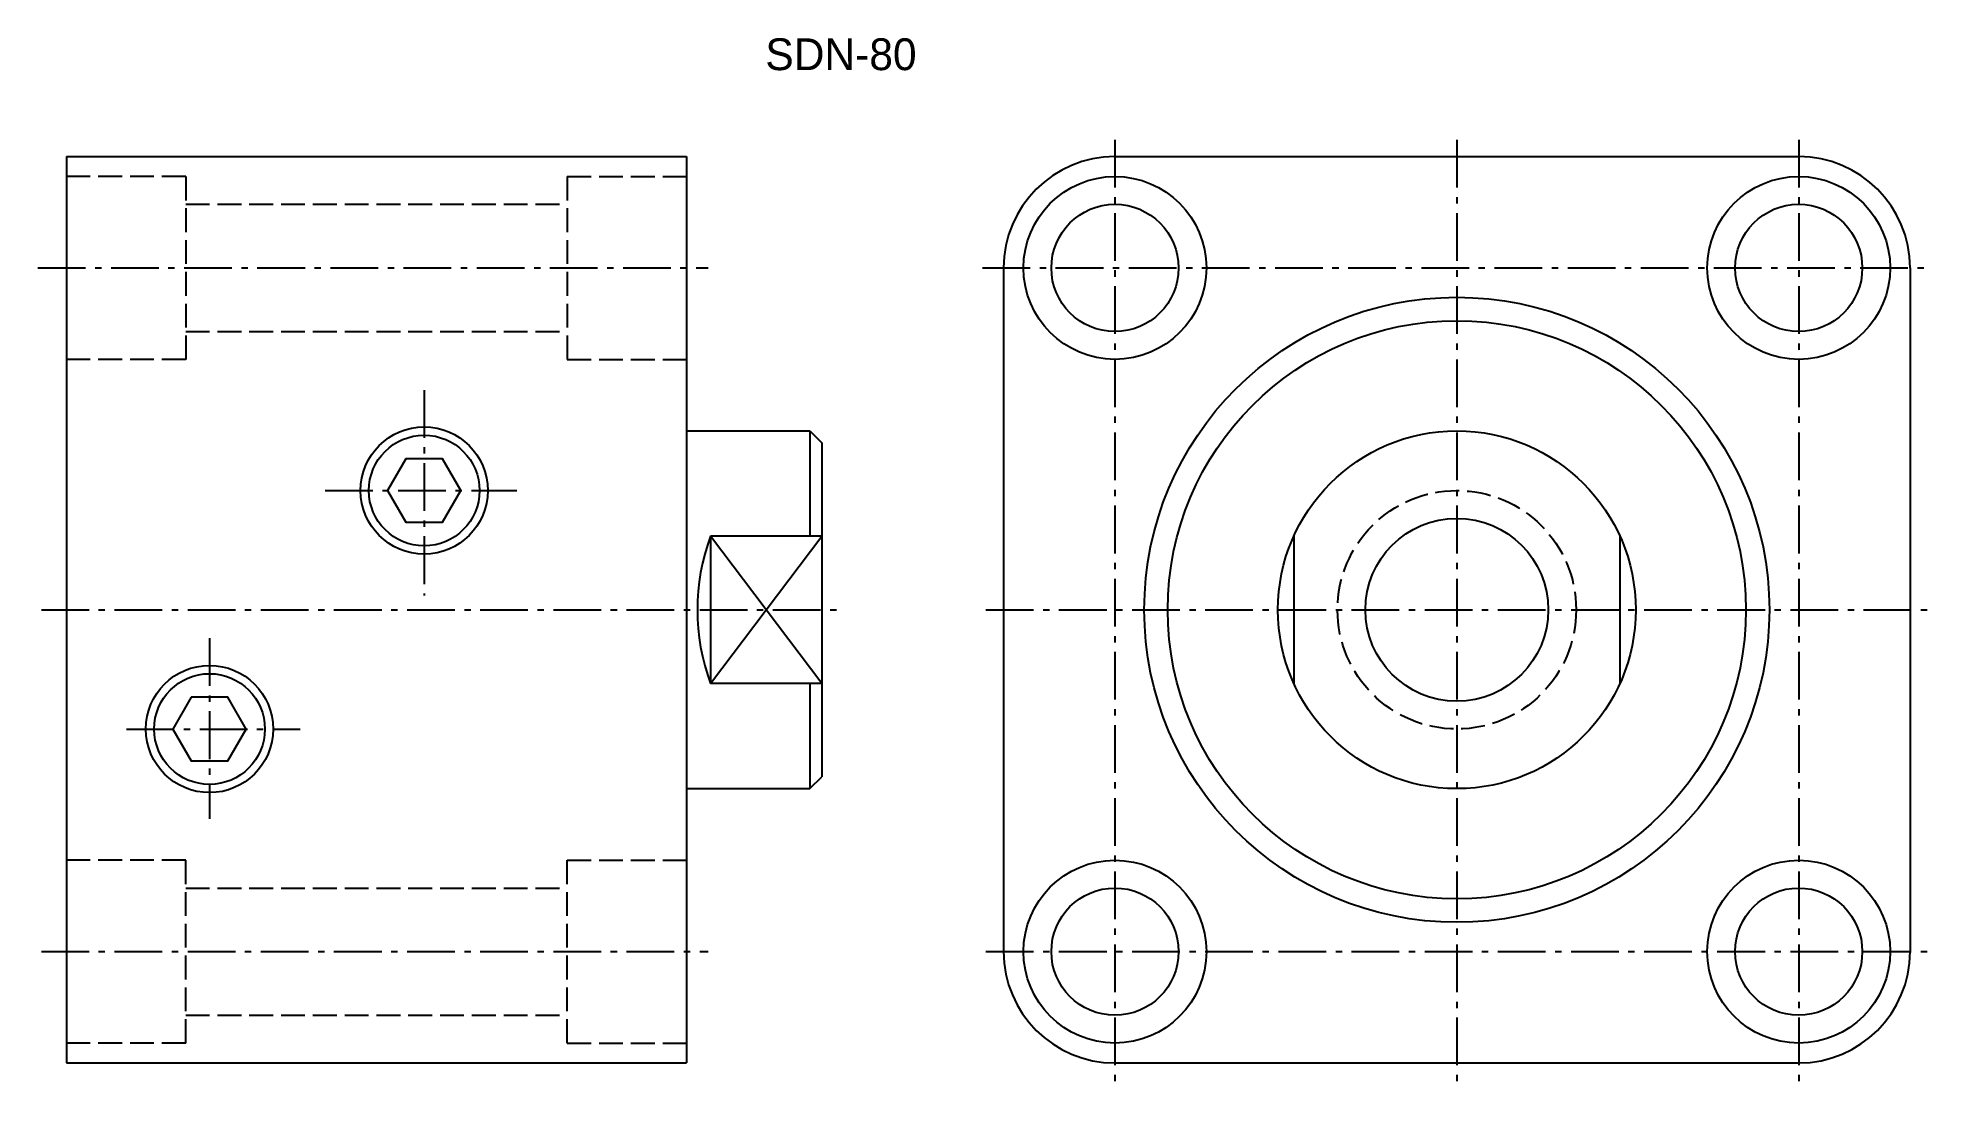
# Model space of a CAD drawing. Extents: x -8 to 230, y 14 to 146.
import ezdxf

# ---------------------------------------------------------------- set-up
doc = ezdxf.new("R2010")
doc.units = 0
doc.header["$MEASUREMENT"] = 0
doc.linetypes.add('DASHED', pattern=[4, 3, -1])
doc.linetypes.add('SCENTER', pattern=[9.2, 6, -1.2, 0.8, -1.2])
for name, color, linetype in [('CON', 2, 'CONTINUOUS'), ('DAS', 3, 'DASHED'), ('SCEN', 1, 'SCENTER'), ('UTI', 7, 'CONTINUOUS')]:
    doc.layers.add(name, color=color, linetype=linetype)
doc.styles.add('CHINA', font='C2', dxfattribs={"bigfont": 'CHINA'})

# ---------------------------------------------------------------- blocks, each defined once
blk = doc.blocks.new('00000117')
at = {"layer": 'CON'}
blk.add_lwpolyline([(-2.31, 4), (-4.62, 0), (-2.31, -4), (2.31, -4), (4.62, 0), (2.31, 4)], close=True, dxfattribs=at)
for radius in [8, 6.96]:
    blk.add_circle((0, 0), radius, dxfattribs=at)

msp = doc.modelspace()

# ---------------------------------------------------------------- linework, layer by layer
at = {"layer": 'CON'}
for p, q in [((-4.24, 131.23), (73.76, 131.23)), ((-4.24, 131.23), (-4.24, 17.23)), ((73.76, 131.23), (73.76, 17.23)), ((127.64, 131.23), (213.64, 131.23)), ((113.64, 117.23), (113.64, 31.23)), ((227.64, 117.23), (227.64, 31.23)), ((73.76, 96.73), (89.26, 96.73)), ((89.26, 96.73), (89.26, 83.5)), ((89.26, 96.73), (90.76, 95.23)), ((90.76, 95.23), (90.76, 53.23)), ((76.76, 83.5), (76.76, 64.96)), ((90.76, 83.5), (76.76, 83.5)), ((76.76, 64.96), (90.76, 83.5)), ((90.76, 64.96), (76.76, 83.5)), ((150.14, 83.5), (150.14, 64.96)), ((191.14, 83.5), (191.14, 64.96)), ((90.76, 64.96), (76.76, 64.96)), ((89.26, 64.96), (89.26, 51.73)), ((89.26, 51.73), (90.76, 53.23)), ((73.76, 51.73), (89.26, 51.73)), ((-4.24, 17.23), (73.76, 17.23)), ((127.64, 17.23), (213.64, 17.23))]:
    msp.add_line(p, q, dxfattribs=at)
for centre, radius in [((127.64, 117.23), 11.5), ((213.64, 117.23), 11.5), ((127.64, 117.23), 8), ((213.64, 117.23), 8), ((170.64, 74.23), 39.31), ((170.64, 74.23), 36.36), ((170.64, 74.23), 22.5), ((170.64, 74.23), 11.5), ((127.64, 31.23), 11.5), ((213.64, 31.23), 11.5), ((127.64, 31.23), 8), ((213.64, 31.23), 8)]:
    msp.add_circle(centre, radius, dxfattribs=at)
for centre, radius, start, end in [((127.64, 117.23), 14, 90, 180), ((213.64, 117.23), 14, 0, 90), ((102.13, 74.23), 27.01, 159.9218, 200.0782), ((127.64, 31.23), 14, 180, 270), ((213.64, 31.23), 14, 270, 0)]:
    msp.add_arc(centre, radius, start, end, dxfattribs=at)
at = {"layer": 'DAS'}
for p, q in [((10.76, 128.73), (-4.24, 128.73)), ((10.76, 128.73), (10.76, 105.73)), ((58.76, 128.73), (58.76, 105.73)), ((58.76, 128.73), (73.76, 128.73)), ((10.76, 125.23), (58.76, 125.23)), ((10.76, 109.23), (58.76, 109.23)), ((10.76, 105.73), (-4.24, 105.73)), ((58.76, 105.73), (73.76, 105.73)), ((10.76, 42.73), (-4.24, 42.73)), ((10.76, 19.73), (10.76, 42.73)), ((58.76, 19.73), (58.76, 42.73)), ((58.76, 42.73), (73.76, 42.73)), ((10.76, 39.23), (58.76, 39.23)), ((10.76, 23.23), (58.76, 23.23)), ((10.76, 19.73), (-4.24, 19.73)), ((58.76, 19.73), (73.76, 19.73))]:
    msp.add_line(p, q, dxfattribs=at)
msp.add_circle((170.64, 74.23), 15, dxfattribs=at)
at = {"layer": 'SCEN'}
for p, q in [((127.64, 133.33), (127.64, 13.81)), ((170.64, 133.33), (170.64, 13.81)), ((213.64, 133.33), (213.64, 13.81)), ((-7.83, 117.23), (76.48, 117.23)), ((110.98, 117.23), (230.17, 117.23)), ((40.76, 101.87), (40.76, 76.01)), ((28.3, 89.23), (52.39, 89.23)), ((-7.39, 74.23), (93.29, 74.23)), ((111.4, 74.23), (230.17, 74.23)), ((13.76, 70.66), (13.76, 47.92)), ((3.32, 59.23), (25.18, 59.23)), ((-7.39, 31.23), (76.48, 31.23)), ((111.4, 31.23), (230.17, 31.23))]:
    msp.add_line(p, q, dxfattribs=at)

# ---------------------------------------------------------------- block references
at = {"layer": 'CON'}
for p in [(40.76, 89.23), (13.76, 59.23)]:
    msp.add_blockref('00000117', p, dxfattribs=at)

# ---------------------------------------------------------------- texts
at = {"layer": 'UTI', "style": 'CHINA'}
msp.add_text('SDN-80', height=4, dxfattribs=at).set_placement((83.67, 142.11))

doc.saveas('drawing.dxf')
